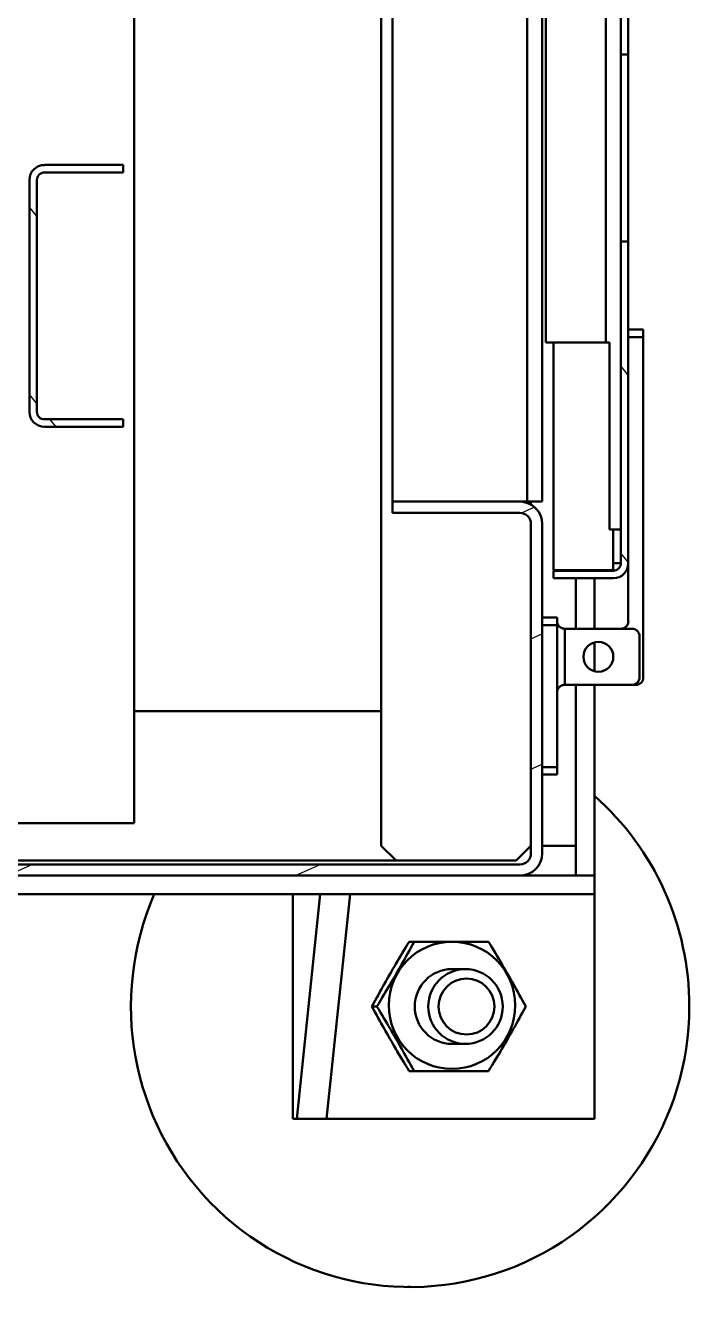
# Model space of a CAD drawing. Header units: millimetres. Extents: x 4915 to 15267, y 4787 to 10268.
# Drawn here: x 6114.9 to 6291.8, y 6462.3 to 6804.7 of the extents above; entities that cross this region are included whole.
import ezdxf

# ---------------------------------------------------------------- set-up
doc = ezdxf.new("R2010")
doc.units = ezdxf.units.MM
doc.layers.add('ハッチング', color=20, linetype='Continuous', lineweight=25)
doc.layers.add('外形線', color=7, linetype='Continuous', lineweight=50)
pattern_1 = [(129.348, (4647.53, 6298.67), (-24.49934, -20.0868), [])]

msp = doc.modelspace()

# ---------------------------------------------------------------- hatches: boundary and pattern name
at = {"layer": 'ハッチング'}
h = msp.add_hatch(dxfattribs=at)
h.set_pattern_fill('ANSI31', color=256, scale=253.44936, angle=84.348, style=0)
h.set_pattern_definition(pattern_1)
h.paths.add_polyline_path([(6119.9, 6699.7), (6118.49, 6700.29), (6117.91, 6701.7), (6117.91, 6763.56), (6118.49, 6764.98), (6119.9, 6765.56), (6140.86, 6765.56), (6140.86, 6767.56), (6119.9, 6767.56), (6117.91, 6767.02), (6116.45, 6765.56), (6115.91, 6763.56), (6115.91, 6701.7), (6116.45, 6699.7), (6117.91, 6698.24), (6119.9, 6697.71), (6140.86, 6697.71), (6140.86, 6699.7)])
h = msp.add_hatch(dxfattribs=at)
h.set_pattern_fill('ANSI31', color=256, scale=253.44936, angle=84.348, style=0)
h.set_pattern_definition(pattern_1)
h.paths.add_polyline_path([(6255.61, 6659.29), (6255.61, 6657.3), (6271.57, 6657.3), (6273.57, 6657.83), (6275.03, 6659.29), (6275.56, 6661.29), (6275.56, 6747.1), (6273.57, 6747.1), (6273.57, 6661.29), (6272.98, 6659.88), (6271.57, 6659.29)])
h = msp.add_hatch(dxfattribs=at)
h.set_pattern_fill('ANSI31', color=256, scale=253.44936, angle=-20.652, style=0)
h.set_pattern_definition([(24.348, (4647.53, 6298.67), (-13.06145, 28.8634), [])])
h.paths.add_polyline_path([(5914.35, 6580.96), (5912.85, 6581.36), (5911.76, 6582.46), (5911.36, 6583.95), (5911.36, 6617.88), (5908.36, 6617.88), (5908.36, 6583.95), (5908.82, 6581.66), (5910.12, 6579.72), (5912.06, 6578.42), (5914.35, 6577.97), (6246.63, 6577.97), (6248.92, 6578.42), (6250.86, 6579.72), (6252.16, 6581.66), (6252.61, 6583.95), (6252.61, 6671.76), (6252.16, 6674.05), (6250.86, 6676), (6248.92, 6677.3), (6246.63, 6677.75), (6212.7, 6677.75), (6212.7, 6674.76), (6246.63, 6674.76), (6248.12, 6674.36), (6249.22, 6673.26), (6249.62, 6671.76), (6249.62, 6583.95), (6249.22, 6582.46), (6248.12, 6581.36), (6246.63, 6580.96)])

# ---------------------------------------------------------------- linework, layer by layer
at = {"layer": '外形線'}
for p, q in [((6209.71, 6585.95), (6209.71, 7510.94)), ((6143.85, 7504.95), (6143.85, 6591.94)), ((6212.7, 7417.14), (6212.7, 6677.75)), ((6248.62, 7362.76), (6248.62, 6677.75)), ((6252.61, 7362.76), (6252.61, 6677.75)), ((6253.61, 7356.78), (6253.61, 6720.16)), ((6269.58, 7356.78), (6269.58, 6720.16)), ((6273.57, 6796.99), (6273.57, 7297.9)), ((6275.56, 7297.9), (6275.56, 6796.99)), ((6275.56, 6796.99), (6273.57, 6796.99)), ((6273.57, 6747.1), (6273.57, 6796.99)), ((6275.56, 6796.99), (6275.56, 6747.1)), ((6140.86, 6767.56), (6119.9, 6767.56)), ((6140.86, 6765.56), (6140.86, 6767.56)), ((6119.9, 6765.56), (6140.86, 6765.56)), ((6115.91, 6763.56), (6115.91, 6701.7)), ((6117.91, 6701.7), (6117.91, 6763.56)), ((6273.57, 6747.1), (6273.57, 6661.29)), ((6275.56, 6747.1), (6273.57, 6747.1)), ((6275.56, 6661.29), (6275.56, 6747.1)), ((6279.56, 6723.65), (6275.56, 6723.65)), ((6279.56, 6723.65), (6279.56, 6721.66)), ((6253.61, 6720.16), (6269.58, 6720.16)), ((6255.61, 6659.49), (6255.61, 6720.16)), ((6270.57, 6720.16), (6269.58, 6720.16)), ((6270.57, 6720.16), (6270.57, 6670.27)), ((6275.56, 6721.66), (6279.56, 6721.66)), ((6279.56, 6721.66), (6279.56, 6630.85)), ((6140.86, 6699.7), (6119.9, 6699.7)), ((6140.86, 6697.71), (6140.86, 6699.7)), ((6119.9, 6697.71), (6140.86, 6697.71)), ((6212.7, 6677.75), (6212.7, 6674.76)), ((6246.63, 6677.75), (6212.7, 6677.75)), ((6246.63, 6677.75), (6248.62, 6677.75)), ((6252.61, 6677.75), (6248.62, 6677.75)), ((6249.62, 6677.75), (6249.62, 6676.95)), ((6212.7, 6674.76), (6246.63, 6674.76)), ((6249.62, 6671.76), (6249.62, 6583.95)), ((6252.61, 6583.95), (6252.61, 6671.76)), ((6273.57, 6670.27), (6270.57, 6670.27)), ((6271.57, 6661.29), (6271.57, 6670.27)), ((6271.57, 6659.49), (6271.57, 6661.29)), ((6273.57, 6661.29), (6271.57, 6661.29)), ((6275.56, 6645.82), (6275.56, 6661.29)), ((6271.57, 6659.49), (6255.61, 6659.49)), ((6271.57, 6659.29), (6255.61, 6659.29)), ((6255.61, 6659.29), (6255.61, 6657.3)), ((6261.59, 6659.29), (6261.59, 6659.49)), ((6266.58, 6659.49), (6266.58, 6659.29)), ((6255.61, 6657.3), (6271.57, 6657.3)), ((6261.59, 6643.82), (6261.59, 6657.3)), ((6266.58, 6657.3), (6266.58, 6643.82)), ((6256.6, 6646.82), (6252.61, 6646.82)), ((6252.61, 6644.82), (6256.6, 6644.82)), ((6256.6, 6646.82), (6256.6, 6645.82)), ((6256.6, 6626.86), (6256.6, 6644.82)), ((6258.6, 6643.82), (6276.56, 6643.82)), ((6258.6, 6628.86), (6258.6, 6643.82)), ((6278.56, 6641.83), (6278.56, 6630.85)), ((6266.58, 6640.21), (6266.58, 6632.48)), ((6256.6, 6606.9), (6256.6, 6626.86)), ((6276.56, 6628.86), (6258.6, 6628.86)), ((6261.59, 6577.97), (6261.59, 6628.86)), ((6266.58, 6628.86), (6266.58, 6577.97)), ((6277.56, 6628.86), (6276.56, 6628.86)), ((6143.85, 6621.87), (6209.71, 6621.87)), ((6256.6, 6606.9), (6252.61, 6606.9)), ((6256.6, 6606.9), (6256.6, 6604.91)), ((6252.61, 6604.91), (6256.6, 6604.91)), ((6143.85, 6591.94), (5911.36, 6591.94)), ((6213.7, 6581.96), (6209.71, 6585.95)), ((6249.62, 6585.95), (6245.63, 6581.96)), ((6252.61, 6585.95), (6261.59, 6585.95)), ((6246.63, 6580.96), (5914.35, 6580.96)), ((6213.7, 6581.96), (5940.83, 6581.96)), ((6245.63, 6581.96), (6213.7, 6581.96)), ((5914.35, 6577.97), (6246.63, 6577.97)), ((6246.63, 6577.97), (6261.59, 6577.97)), ((6265.31, 6577.97), (6261.59, 6577.97)), ((6265.31, 6577.97), (6266.58, 6577.97)), ((6266.58, 6572.98), (6266.58, 6577.97)), ((6266.58, 6572.98), (5940.29, 6572.98)), ((6186.15, 6513.11), (6186.15, 6572.98)), ((6193.45, 6572.98), (6187.19, 6513.11)), ((6195.13, 6513.11), (6201.39, 6572.98)), ((6266.58, 6513.11), (6266.58, 6572.98)), ((6217.13, 6560.33), (6218.47, 6560.33)), ((6228.56, 6553.02), (6232.16, 6553.02)), ((6207.22, 6543.04), (6208.53, 6543.04)), ((6228.56, 6533.07), (6232.16, 6533.07)), ((6217.16, 6525.76), (6218.44, 6525.76)), ((6186.15, 6513.11), (6187.19, 6513.11)), ((6187.19, 6513.11), (6195.13, 6513.11)), ((6195.13, 6513.11), (6266.58, 6513.11)), ((6217.4, 6468.21), (6216.77, 6468.21))]:
    msp.add_line(p, q, dxfattribs=at).dxf.unprotected_set("ltscale", 0)
for points in [[(6256.6, 6644.82), (6256.6, 6644.86), (6256.6, 6644.89), (6256.6, 6644.92), (6256.6, 6644.96), (6256.6, 6644.99), (6256.6, 6645.03), (6256.6, 6645.06), (6256.6, 6645.1), (6256.6, 6645.13), (6256.6, 6645.17), (6256.6, 6645.2), (6256.6, 6645.24), (6256.61, 6645.27), (6256.61, 6645.31), (6256.61, 6645.34), (6256.61, 6645.37), (6256.61, 6645.41), (6256.61, 6645.44), (6256.61, 6645.48), (6256.61, 6645.51), (6256.61, 6645.54), (6256.61, 6645.58), (6256.61, 6645.61), (6256.61, 6645.64)], [(6256.61, 6645.64), (6256.61, 6645.65), (6256.61, 6645.66), (6256.61, 6645.67), (6256.61, 6645.67), (6256.61, 6645.68), (6256.61, 6645.69), (6256.61, 6645.7), (6256.61, 6645.7), (6256.61, 6645.71), (6256.61, 6645.72), (6256.61, 6645.73), (6256.61, 6645.73), (6256.61, 6645.74), (6256.61, 6645.75), (6256.61, 6645.76), (6256.61, 6645.76), (6256.61, 6645.77), (6256.61, 6645.78), (6256.61, 6645.78), (6256.6, 6645.79), (6256.6, 6645.8), (6256.6, 6645.81), (6256.6, 6645.81), (6256.6, 6645.82)], [(6258.6, 6643.82), (6258.45, 6643.83), (6258.31, 6643.85), (6258.17, 6643.87), (6258.03, 6643.91), (6257.9, 6643.95), (6257.77, 6644.01), (6257.65, 6644.07), (6257.54, 6644.13), (6257.43, 6644.21), (6257.33, 6644.28), (6257.24, 6644.36), (6257.15, 6644.45), (6257.07, 6644.54), (6257, 6644.63), (6256.93, 6644.73), (6256.87, 6644.82), (6256.82, 6644.92), (6256.77, 6645.02), (6256.73, 6645.12), (6256.7, 6645.23), (6256.67, 6645.33), (6256.64, 6645.43), (6256.63, 6645.54), (6256.61, 6645.64)], [(6256.6, 6626.86), (6256.61, 6626.97), (6256.62, 6627.09), (6256.63, 6627.2), (6256.66, 6627.31), (6256.69, 6627.42), (6256.72, 6627.53), (6256.76, 6627.64), (6256.81, 6627.75), (6256.87, 6627.85), (6256.93, 6627.96), (6257, 6628.06), (6257.08, 6628.16), (6257.17, 6628.25), (6257.26, 6628.34), (6257.36, 6628.43), (6257.47, 6628.51), (6257.59, 6628.58), (6257.72, 6628.65), (6257.85, 6628.71), (6257.99, 6628.76), (6258.14, 6628.8), (6258.29, 6628.83), (6258.44, 6628.85), (6258.6, 6628.86)], [(6217.13, 6560.33), (6216.64, 6559.52), (6216.16, 6558.73), (6215.71, 6557.97), (6215.26, 6557.23), (6214.83, 6556.51), (6214.41, 6555.8), (6214, 6555.11), (6213.6, 6554.42), (6213.2, 6553.74), (6212.81, 6553.07), (6212.42, 6552.4), (6212.04, 6551.73), (6211.66, 6551.06), (6211.28, 6550.39), (6210.89, 6549.72), (6210.51, 6549.04), (6210.12, 6548.34), (6209.73, 6547.64), (6209.34, 6546.93), (6208.93, 6546.19), (6208.52, 6545.44), (6208.1, 6544.67), (6207.67, 6543.87), (6207.22, 6543.04)], [(6208.53, 6543.04), (6209.03, 6543.87), (6209.52, 6544.67), (6209.98, 6545.44), (6210.43, 6546.19), (6210.87, 6546.93), (6211.3, 6547.64), (6211.71, 6548.34), (6212.12, 6549.04), (6212.52, 6549.72), (6212.92, 6550.39), (6213.3, 6551.06), (6213.69, 6551.73), (6214.07, 6552.4), (6214.45, 6553.07), (6214.84, 6553.74), (6215.22, 6554.42), (6215.6, 6555.11), (6215.99, 6555.8), (6216.38, 6556.51), (6216.78, 6557.23), (6217.19, 6557.97), (6217.61, 6558.73), (6218.03, 6559.52), (6218.47, 6560.33)], [(6218.47, 6560.33), (6218.91, 6560.33), (6219.35, 6560.33), (6219.79, 6560.33), (6220.22, 6560.33), (6220.65, 6560.33), (6221.08, 6560.33), (6221.5, 6560.33), (6221.92, 6560.33), (6222.34, 6560.33), (6222.76, 6560.33), (6223.17, 6560.33), (6223.58, 6560.33), (6224, 6560.33), (6224.41, 6560.33), (6224.82, 6560.33), (6225.23, 6560.33), (6225.64, 6560.33), (6226.05, 6560.33), (6226.47, 6560.33), (6226.88, 6560.33), (6227.3, 6560.33), (6227.71, 6560.33), (6228.13, 6560.33), (6228.56, 6560.33)], [(6228.56, 6560.33), (6228.98, 6560.33), (6229.4, 6560.33), (6229.81, 6560.33), (6230.22, 6560.33), (6230.63, 6560.33), (6231.04, 6560.33), (6231.44, 6560.33), (6231.85, 6560.33), (6232.25, 6560.33), (6232.65, 6560.33), (6233.05, 6560.33), (6233.45, 6560.33), (6233.84, 6560.33), (6234.24, 6560.33), (6234.64, 6560.33), (6235.05, 6560.33), (6235.45, 6560.33), (6235.85, 6560.33), (6236.26, 6560.33), (6236.66, 6560.33), (6237.07, 6560.33), (6237.48, 6560.33), (6237.9, 6560.33), (6238.32, 6560.33)], [(6238.32, 6560.33), (6238.81, 6559.52), (6239.28, 6558.73), (6239.74, 6557.97), (6240.18, 6557.23), (6240.61, 6556.51), (6241.03, 6555.8), (6241.45, 6555.11), (6241.85, 6554.42), (6242.24, 6553.74), (6242.64, 6553.07), (6243.02, 6552.4), (6243.41, 6551.73), (6243.79, 6551.06), (6244.17, 6550.39), (6244.55, 6549.72), (6244.94, 6549.04), (6245.32, 6548.34), (6245.71, 6547.64), (6246.11, 6546.93), (6246.51, 6546.19), (6246.92, 6545.44), (6247.34, 6544.67), (6247.78, 6543.87), (6248.22, 6543.04)], [(6207.22, 6543.04), (6207.66, 6542.24), (6208.08, 6541.46), (6208.5, 6540.7), (6208.91, 6539.96), (6209.31, 6539.23), (6209.7, 6538.53), (6210.09, 6537.83), (6210.47, 6537.14), (6210.86, 6536.46), (6211.24, 6535.79), (6211.62, 6535.12), (6212.01, 6534.45), (6212.39, 6533.78), (6212.78, 6533.11), (6213.18, 6532.43), (6213.58, 6531.75), (6213.98, 6531.05), (6214.4, 6530.35), (6214.83, 6529.63), (6215.26, 6528.9), (6215.71, 6528.15), (6216.18, 6527.38), (6216.66, 6526.58), (6217.16, 6525.76)], [(6218.44, 6525.76), (6217.99, 6526.58), (6217.56, 6527.38), (6217.14, 6528.15), (6216.73, 6528.9), (6216.32, 6529.63), (6215.93, 6530.35), (6215.54, 6531.05), (6215.15, 6531.75), (6214.76, 6532.43), (6214.38, 6533.11), (6214, 6533.78), (6213.62, 6534.45), (6213.23, 6535.12), (6212.84, 6535.79), (6212.45, 6536.46), (6212.06, 6537.14), (6211.65, 6537.83), (6211.24, 6538.53), (6210.82, 6539.23), (6210.39, 6539.96), (6209.95, 6540.7), (6209.49, 6541.46), (6209.02, 6542.24), (6208.53, 6543.04)], [(6248.22, 6543.04), (6247.79, 6542.24), (6247.36, 6541.46), (6246.95, 6540.7), (6246.54, 6539.96), (6246.14, 6539.23), (6245.75, 6538.53), (6245.36, 6537.83), (6244.97, 6537.14), (6244.59, 6536.46), (6244.21, 6535.79), (6243.82, 6535.12), (6243.44, 6534.45), (6243.05, 6533.78), (6242.66, 6533.11), (6242.27, 6532.43), (6241.87, 6531.75), (6241.46, 6531.05), (6241.05, 6530.35), (6240.62, 6529.63), (6240.18, 6528.9), (6239.73, 6528.15), (6239.27, 6527.38), (6238.78, 6526.58), (6238.28, 6525.76)], [(6238.28, 6525.76), (6237.38, 6525.76), (6236.5, 6525.76), (6235.64, 6525.76), (6234.8, 6525.76), (6233.98, 6525.76), (6233.18, 6525.76), (6232.39, 6525.76), (6231.6, 6525.76), (6230.83, 6525.76), (6230.06, 6525.76), (6229.29, 6525.76), (6228.52, 6525.76), (6227.75, 6525.76), (6226.97, 6525.76), (6226.19, 6525.76), (6225.4, 6525.76), (6224.6, 6525.76), (6223.78, 6525.76), (6222.95, 6525.76), (6222.1, 6525.76), (6221.23, 6525.76), (6220.33, 6525.76), (6219.4, 6525.76), (6218.44, 6525.76)]]:
    msp.add_lwpolyline(points, dxfattribs=at).dxf.unprotected_set("ltscale", 0)
msp.add_circle((6267.58, 6636.34), 3.99, dxfattribs=at).dxf.unprotected_set("ltscale", 0)
for centre, radius, start, end in [((6119.9, 6763.56), 3.99, 90, 180), ((6119.9, 6763.56), 2, 90, 180), ((6119.9, 6701.7), 3.99, 180, 270), ((6119.9, 6701.7), 2, 180, 270), ((6246.63, 6671.76), 5.99, 0, 90), ((6246.63, 6671.76), 2.99, 0, 90), ((6271.57, 6661.29), 2, 270, 0), ((6271.57, 6661.29), 3.99, 270, 0), ((6273.57, 6645.82), 2, 270, 0), ((6276.56, 6641.83), 2, 0, 90), ((6276.56, 6630.85), 2, 270, 0), ((6277.56, 6630.85), 2, 270, 0), ((6246.63, 6583.95), 2.99, 270, 0), ((6246.63, 6583.95), 5.99, 270, 0)]:
    msp.add_arc(centre, radius, start, end, dxfattribs=at).dxf.unprotected_set("ltscale", 0)
for centre, major_axis, start_param, end_param in [((6217.4, 6543.04), (0, -74.84), 1.570796, 2.419629), ((6217.4, 6543.04), (0, -74.84), 4.300872, 7.853982), ((6228.56, 6543.04), (0, 9.98), 0, 1.570796), ((6228.56, 6543.04), (0, -9.98), 4.712389, 6.283185)]:
    msp.add_ellipse(centre, major_axis=major_axis, ratio=0.994522, start_param=start_param, end_param=end_param, dxfattribs=at).dxf.unprotected_set("ltscale", 0)
for centre, major_axis in [((6228.56, 6543.36), (0, 16.96)), ((6232.16, 6543.04), (0, -9.98)), ((6232.42, 6543.04), (0, -7.48))]:
    msp.add_ellipse(centre, major_axis=major_axis, ratio=0.994522, dxfattribs=at).dxf.unprotected_set("ltscale", 0)

doc.saveas('drawing.dxf')
